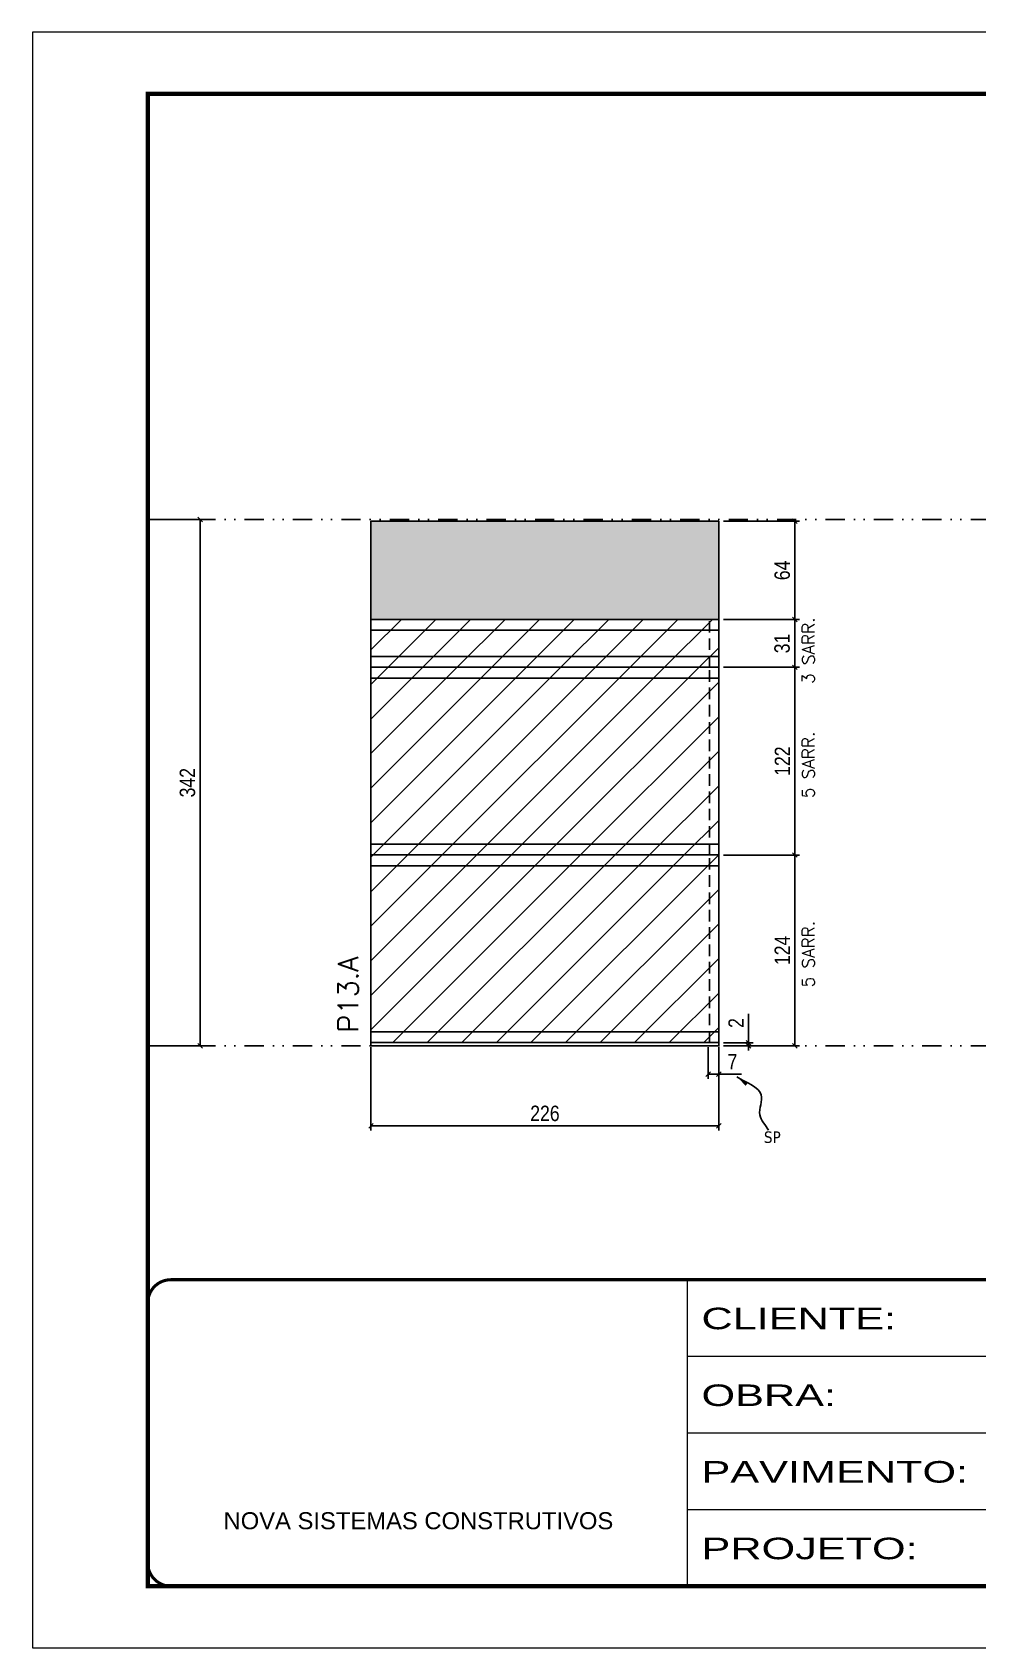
# Model space of a CAD drawing. Extents: x 2102 to 8383, y -13264 to 2718.
# Drawn here: x 5286 to 5900, y -630 to 420 of the extents above; entities that cross this region are included whole.
import ezdxf

# ---------------------------------------------------------------- set-up
doc = ezdxf.new("R2010")
doc.units = 0
for name, pattern in [('CONTINUO', [0]), ('DASHED', [0.75, 0.5, -0.25]), ('DIVIDE2', [0.625, 0.25, -0.125, 0, -0.125, 0, -0.125]), ('HIDDEN', [0.375, 0.25, -0.125])]:
    doc.linetypes.add(name, pattern=pattern)
for name, color, linetype in [('COTA', 241, 'Continuous'), ('Nível', 160, 'Continuous'), ('Painéis', 200, 'Continuous'), ('Romaneio', 10, 'Continuous'), ('SARR_2.2x7', 40, 'Continuous'), ('Sarrafo de Pressão', 42, 'HIDDEN'), ('texto', 7, 'Continuous')]:
    doc.layers.add(name, color=color, linetype=linetype)
for name, color, linetype, lineweight in [('Folhas', 255, 'Continuous', 9), ('Hachura', 251, 'Continuous', 9), ('SARRAFO DE PRESSAO', 251, 'DASHED', 9), ('Texto Seção', 7, 'Continuous', 15)]:
    doc.layers.add(name, color=color, linetype=linetype, lineweight=lineweight)
doc.styles.add('ARIAL', font='arial.ttf')
doc.styles.add('COTA TECNICA', font='techl___.ttf', dxfattribs={"height": 10})
doc.styles.add('COTA TECNICA-50', font='techl___.ttf', dxfattribs={"height": 10})
doc.styles.add('REGUA-120', font='ROMANS.shx', dxfattribs={"height": 15})
doc.styles.add('ROMANS', font='romans.shx')
doc.styles.get("Standard").update_dxf_attribs({"font": 'arial.ttf'})
doc.styles.add('Tecnologia', font='')
doc.styles.get('Tecnologia').set_extended_font_data('Forgotten Futurist')
doc.dimstyles.new('COTA PAINEL-50', dxfattribs={"dimtxt": 10, "dimasz": 3, "dimexe": 3, "dimexo": 3, "dimgap": 3, "dimtad": 1, "dimdec": 1, "dimzin": 12, "dimdsep": 46, "dimtxsty": 'COTA TECNICA-50', "dimblk1": 'OBLIQUE', "dimblk2": 'OBLIQUE', "dimsah": 1, "dimcen": 0.9, "dimclrd": 4, "dimclre": 4, "dimclrt": 240, "dimadec": 1, "dimazin": 3, "dimtfac": 1, "dimtdec": 1, "dimtmove": 0, "dimatfit": 3, "dimfxl": 1, "dimtolj": 1, "dimtzin": 12, "dimarcsym": 0})
doc.dimstyles.new('PAINEL', dxfattribs={"dimtxt": 10, "dimasz": 3, "dimexe": 3, "dimexo": 3, "dimgap": 3, "dimtad": 1, "dimdec": 1, "dimzin": 12, "dimdsep": 46, "dimtxsty": 'COTA TECNICA', "dimblk1": 'OBLIQUE', "dimblk2": 'OBLIQUE', "dimsah": 1, "dimcen": 0.9, "dimclrd": 4, "dimclre": 4, "dimclrt": 240, "dimadec": 1, "dimazin": 3, "dimtfac": 1, "dimtdec": 1, "dimtmove": 0, "dimatfit": 3, "dimfxl": 1, "dimtolj": 1, "dimtzin": 12, "dimarcsym": 0})
doc.dimstyles.get("Standard").update_dxf_attribs({"dimtxt": 0.18, "dimasz": 0.18, "dimexe": 0.18, "dimexo": 0.0625, "dimgap": 0.09, "dimtad": 0, "dimtih": 1, "dimtoh": 1, "dimdec": 4, "dimzin": 0, "dimdsep": 46, "dimtxsty": 'Standard', "dimcen": 0.09, "dimadec": 0, "dimazin": 0, "dimtfac": 1, "dimtdec": 4, "dimtofl": 0, "dimtmove": 0, "dimatfit": 3, "dimfxl": 1, "dimtolj": 1, "dimtzin": 0, "dimarcsym": 0})
pattern_1 = [(45, (-126918.716, -32522.603), (-11.2253202, 11.2253202), [])]

# ---------------------------------------------------------------- blocks, each defined once
blk = doc.blocks.new('9999999999')
at = {"color": 30, "linetype": 'CONTINUO'}
for p, q in [((98564.6, 34230.2), (98564.6, 34429.4)), ((98564.6, 34379.6), (99584, 34379.6)), ((98564.6, 34329.8), (99488, 34329.8)), ((98564.6, 34280), (99488, 34280))]:
    blk.add_line(p, q, dxfattribs=at)
at = {"color": 30, "linetype": 'CONTINUO', "const_width": 2}
blk.add_lwpolyline([(99584, 34230.2), (99584, 34414.4, 0.414214), (99569, 34429.4), (98229, 34429.4, 0.414214), (98214, 34414.4), (98214, 34245.2, 0.414214), (98229, 34230.2), (99584, 34230.2)], format="xyb", dxfattribs=at)
at = {"layer": 'Folhas'}
blk.add_lwpolyline([(98139, 34190.2), (99624, 34190.2), (99624, 35240.2), (98139, 35240.2)], close=True, dxfattribs=at)
at = {"layer": 'Folhas', "color": 30, "const_width": 3}
blk.add_lwpolyline([(98214, 34230.2), (99584, 34230.2), (99584, 35200.2), (98214, 35200.2)], close=True, dxfattribs=at)
at = {"color": 7, "linetype": 'Continuous', "ltscale": 5, "style": 'ARIAL'}
blk.add_text('NOVA SISTEMAS CONSTRUTIVOS', height=11.059, dxfattribs=at).set_placement((98263.2, 34267.2))
at = {"layer": 'Folhas', "color": 7, "style": 'Tecnologia', "width": 1.5}
for s, p in [('CLIENTE:', (98573.7, 34397.2)), ('OBRA:', (98573.7, 34347.3)), ('PAVIMENTO:', (98573.7, 34297.5)), ('PROJETO:', (98573.7, 34247.7))]:
    blk.add_text(s, height=14, dxfattribs=at).set_placement(p)
blk = doc.blocks.new('_Oblique')
at = {"color": 0, "linetype": 'ByBlock', "lineweight": -2}
blk.add_line((-0.5, -0.5), (0.5, 0.5), dxfattribs=at)
blk = doc.blocks.new('*D1206')
at = {"layer": 'COTA', "color": 4, "linetype": 'ByBlock', "lineweight": -2, "transparency": 16777216}
for p, q in [((5363.8, 103.7), (5397.8, 103.7)), ((5394.8, 103.7), (5394.8, -238.3)), ((5363.8, -238.3), (5397.8, -238.3))]:
    blk.add_line(p, q, dxfattribs=at)
at = {"layer": 'Defpoints', "color": 0, "linetype": 'ByBlock', "transparency": 16777216}
for p in [(5360.8, 103.7), (5360.8, -238.3), (5394.8, -238.3)]:
    blk.add_point(p, dxfattribs=at)
at = {"layer": 'COTA', "color": 4, "linetype": 'ByBlock', "lineweight": -2, "transparency": 16777216, "xscale": 3, "yscale": 3, "zscale": 3}
for p, rotation in [((5394.8, 103.7), 90), ((5394.8, -238.3), 270)]:
    blk.add_blockref('_Oblique', p, dxfattribs=dict(at, rotation=rotation))
at = {"layer": 'COTA', "color": 240, "linetype": 'ByBlock', "transparency": 16777216, "insert": (5386.6, -67.3), "char_height": 10, "attachment_point": 5, "rotation": 90, "style": 'COTA TECNICA'}
blk.add_mtext('\\A1;342', dxfattribs=at)
blk = doc.blocks.new('*D514')
at = {"layer": 'COTA', "color": 4, "lineweight": -2, "transparency": 16777216}
for p, q in [((5505.8, -239.3), (5505.8, -293.4)), ((5731.8, -239.3), (5731.8, -293.4)), ((5731.8, -290.4), (5505.8, -290.4))]:
    blk.add_line(p, q, dxfattribs=at)
at = {"layer": 'Defpoints', "color": 0, "transparency": 16777216}
for p in [(5505.8, -236.3), (5731.8, -236.3), (5505.8, -290.4)]:
    blk.add_point(p, dxfattribs=at)
at = {"layer": 'COTA', "color": 4, "lineweight": -2, "transparency": 16777216, "xscale": 3, "yscale": 3, "zscale": 3, "rotation": 180}
blk.add_blockref('_Oblique', (5505.8, -290.4), dxfattribs=at)
at = {"layer": 'COTA', "color": 4, "lineweight": -2, "transparency": 16777216, "xscale": 3, "yscale": 3, "zscale": 3}
blk.add_blockref('_Oblique', (5731.8, -290.4), dxfattribs=at)
at = {"layer": 'COTA', "color": 240, "transparency": 16777216, "insert": (5618.8, -282.3), "char_height": 10, "attachment_point": 5, "style": 'COTA TECNICA'}
blk.add_mtext('\\A1;226', dxfattribs=at)
blk = doc.blocks.new('*D515')
at = {"layer": 'COTA', "color": 4, "lineweight": -2, "transparency": 16777216}
for p, q in [((5724.8, -239.3), (5724.8, -259.8)), ((5731.8, -241.3), (5731.8, -259.8)), ((5724.8, -256.8), (5731.8, -256.8)), ((5731.8, -256.8), (5746.5, -256.8))]:
    blk.add_line(p, q, dxfattribs=at)
at = {"layer": 'Defpoints', "color": 0, "transparency": 16777216}
for p in [(5724.8, -236.3), (5731.8, -238.3), (5731.8, -256.8)]:
    blk.add_point(p, dxfattribs=at)
at = {"layer": 'COTA', "color": 4, "lineweight": -2, "transparency": 16777216, "xscale": 3, "yscale": 3, "zscale": 3, "rotation": 180}
blk.add_blockref('_Oblique', (5724.8, -256.8), dxfattribs=at)
at = {"layer": 'COTA', "color": 4, "lineweight": -2, "transparency": 16777216, "xscale": 3, "yscale": 3, "zscale": 3}
blk.add_blockref('_Oblique', (5731.8, -256.8), dxfattribs=at)
at = {"layer": 'COTA', "color": 240, "transparency": 16777216, "insert": (5740.6, -248.7), "char_height": 10, "attachment_point": 5, "style": 'COTA TECNICA-50'}
blk.add_mtext('\\A1;7', dxfattribs=at)
blk = doc.blocks.new('*D516')
at = {"layer": 'Defpoints', "color": 0, "linetype": 'ByBlock', "transparency": 16777216}
for p in [(5731.8, -114.3), (5781.1, -114.3), (5731.8, -238.3)]:
    blk.add_point(p, dxfattribs=at)
at = {"layer": 'Romaneio', "color": 4, "linetype": 'ByBlock', "lineweight": -2, "transparency": 16777216}
for p, q in [((5734.8, -114.3), (5784.1, -114.3)), ((5781.1, -238.3), (5781.1, -114.3)), ((5734.8, -238.3), (5784.1, -238.3))]:
    blk.add_line(p, q, dxfattribs=at)
at = {"layer": 'Romaneio', "color": 4, "linetype": 'ByBlock', "lineweight": -2, "transparency": 16777216, "xscale": 3, "yscale": 3, "zscale": 3}
for p, rotation in [((5781.1, -114.3), 90), ((5781.1, -238.3), 270)]:
    blk.add_blockref('_Oblique', p, dxfattribs=dict(at, rotation=rotation))
at = {"layer": 'Romaneio', "color": 240, "linetype": 'ByBlock', "transparency": 16777216, "insert": (5773, -176.3), "char_height": 10, "attachment_point": 5, "rotation": 90, "style": 'COTA TECNICA'}
blk.add_mtext('\\A1;124', dxfattribs=at)
blk = doc.blocks.new('*D517')
at = {"layer": 'COTA', "color": 4, "lineweight": -2, "transparency": 16777216}
for p, q in [((5751, -236.3), (5751, -217.5)), ((5734.8, -236.3), (5754, -236.3)), ((5734.8, -238.3), (5754, -238.3)), ((5751, -238.3), (5751, -236.3)), ((5751, -238.3), (5751, -241.3))]:
    blk.add_line(p, q, dxfattribs=at)
at = {"layer": 'Defpoints', "color": 0, "transparency": 16777216}
for p in [(5731.8, -236.3), (5731.8, -238.3), (5751, -238.3)]:
    blk.add_point(p, dxfattribs=at)
at = {"layer": 'COTA', "color": 4, "lineweight": -2, "transparency": 16777216, "xscale": 3, "yscale": 3, "zscale": 3}
for p, rotation in [((5751, -236.3), 270), ((5751, -238.3), 90)]:
    blk.add_blockref('_Oblique', p, dxfattribs=dict(at, rotation=rotation))
at = {"layer": 'COTA', "color": 240, "transparency": 16777216, "insert": (5743, -223.5), "char_height": 10, "attachment_point": 5, "rotation": 90, "style": 'COTA TECNICA-50'}
blk.add_mtext('\\A1;2', dxfattribs=at)
blk = doc.blocks.new('*D518')
at = {"layer": 'COTA', "color": 4, "linetype": 'ByBlock', "lineweight": -2, "transparency": 16777216}
for p, q in [((5734.8, 38.7), (5784.1, 38.7)), ((5781.1, 38.7), (5781.1, 7.7)), ((5734.8, 7.7), (5784.1, 7.7))]:
    blk.add_line(p, q, dxfattribs=at)
at = {"layer": 'Defpoints', "color": 0, "linetype": 'ByBlock', "transparency": 16777216}
for p in [(5731.8, 38.7), (5731.8, 7.7), (5781.1, 7.7)]:
    blk.add_point(p, dxfattribs=at)
at = {"layer": 'COTA', "color": 4, "linetype": 'ByBlock', "lineweight": -2, "transparency": 16777216, "xscale": 3, "yscale": 3, "zscale": 3}
for p, rotation in [((5781.1, 38.7), 90), ((5781.1, 7.7), 270)]:
    blk.add_blockref('_Oblique', p, dxfattribs=dict(at, rotation=rotation))
at = {"layer": 'COTA', "color": 240, "linetype": 'ByBlock', "transparency": 16777216, "insert": (5772.9, 23.2), "char_height": 10, "attachment_point": 5, "rotation": 90, "style": 'COTA TECNICA'}
blk.add_mtext('\\A1;31', dxfattribs=at)
blk = doc.blocks.new('*D1235')
at = {"layer": 'COTA', "color": 4, "linetype": 'ByBlock', "lineweight": -2, "transparency": 16777216}
for p, q in [((5734.8, 7.7), (5784.1, 7.7)), ((5781.1, 7.7), (5781.1, -114.3)), ((5734.8, -114.3), (5784.1, -114.3))]:
    blk.add_line(p, q, dxfattribs=at)
at = {"layer": 'Defpoints', "color": 0, "linetype": 'ByBlock', "transparency": 16777216}
for p in [(5731.8, 7.7), (5731.8, -114.3), (5781.1, -114.3)]:
    blk.add_point(p, dxfattribs=at)
at = {"layer": 'COTA', "color": 4, "linetype": 'ByBlock', "lineweight": -2, "transparency": 16777216, "xscale": 3, "yscale": 3, "zscale": 3}
for p, rotation in [((5781.1, 7.7), 90), ((5781.1, -114.3), 270)]:
    blk.add_blockref('_Oblique', p, dxfattribs=dict(at, rotation=rotation))
at = {"layer": 'COTA', "color": 240, "linetype": 'ByBlock', "transparency": 16777216, "insert": (5773.1, -53.3), "char_height": 10, "attachment_point": 5, "rotation": 90, "style": 'COTA TECNICA'}
blk.add_mtext('\\A1;122', dxfattribs=at)
blk = doc.blocks.new('*D1257')
at = {"layer": 'COTA', "color": 4, "linetype": 'ByBlock', "lineweight": -2, "transparency": 16777216}
for p, q in [((5734.8, 102.7), (5784.1, 102.7)), ((5781.1, 102.7), (5781.1, 38.7)), ((5734.8, 38.7), (5784.1, 38.7))]:
    blk.add_line(p, q, dxfattribs=at)
at = {"layer": 'Defpoints', "color": 0, "linetype": 'ByBlock', "transparency": 16777216}
for p in [(5731.8, 102.7), (5731.8, 38.7), (5781.1, 38.7)]:
    blk.add_point(p, dxfattribs=at)
at = {"layer": 'COTA', "color": 4, "linetype": 'ByBlock', "lineweight": -2, "transparency": 16777216, "xscale": 3, "yscale": 3, "zscale": 3}
for p, rotation in [((5781.1, 102.7), 90), ((5781.1, 38.7), 270)]:
    blk.add_blockref('_Oblique', p, dxfattribs=dict(at, rotation=rotation))
at = {"layer": 'COTA', "color": 240, "linetype": 'ByBlock', "transparency": 16777216, "insert": (5773, 70.7), "char_height": 10, "attachment_point": 5, "rotation": 90, "style": 'COTA TECNICA'}
blk.add_mtext('\\A1;64', dxfattribs=at)

msp = doc.modelspace()

# ---------------------------------------------------------------- hatches: boundary and pattern name
at = {"layer": 'COTA', "linetype": 'ByBlock'}
h = msp.add_hatch(dxfattribs=at)
h.set_pattern_fill('AR-CONC', color=256, scale=0.03)
h.set_pattern_definition([(50, (-126918.716, -30230.4524), (5.46554007, -0.47817257), [0.5715, -6.2865]), (355, (-126918.716, -30230.4524), (-1.05730264, 5.73170536), [0.4572, -5.02921753]), (100.4514447, (-126918.2604, -30230.492), (4.40823741, 5.25353256), [0.48570026, -5.34270734]), (46.1842, (-126918.716, -30228.9284), (8.13237123, -1.26126984), [0.85725, -9.42975]), (96.6355576, (-126918.038, -30229.0335), (7.122124, 7.42278374), [0.7285507, -8.01406824]), (351.184151, (-126918.716, -30228.928), (7.122124, 7.42278374), [0.685799, -7.54379196]), (21, (-126917.954, -30229.3094), (4.54843174, -3.06795595), [0.5715, -6.2865]), (326, (-126917.954, -30229.3094), (1.85406085, 5.52563898), [0.4572, -5.0292]), (71.451445, (-126917.575, -30229.565), (6.40249258, 2.45768307), [0.48570026, -5.34269813]), (37.5, (-126918.7158, -30230.4524), (0.092658098, 2.536651166), [0, -4.96824, 0, -5.1054, 0, -5.04825]), (7.5, (-126918.7158, -30230.4524), (2.004589875, 3.005417245), [0, -2.91084, 0, -4.85394, 0, -1.92405]), (327.5, (-126920.415, -30230.4524), (4.067717855, -0.17186232), [0, -1.905, 0, -5.9436, 0, -7.8867]), (317.5, (-126921.177, -30230.4524), (4.44387544, 0.76279473), [0, -2.4765, 0, -3.94716, 0, -5.6007])])
h.paths.add_polyline_path([(5505.75, 102.74), (5505.75, 38.74), (5731.75, 38.74), (5731.75, 102.74)])
at = {"layer": 'Hachura', "linetype": 'ByBlock'}
h = msp.add_hatch(dxfattribs=at)
h.set_pattern_fill('ANSI31', color=256, scale=5)
h.set_pattern_definition(pattern_1)
h.paths.add_polyline_path([(5731.75, 38.74), (5505.75, 38.74), (5505.75, 7.74), (5731.75, 7.74)])
h = msp.add_hatch(dxfattribs=at)
h.set_pattern_fill('ANSI31', color=256, scale=5)
h.set_pattern_definition(pattern_1)
h.paths.add_polyline_path([(5731.75, 7.74), (5505.75, 7.74), (5505.75, -114.26), (5731.75, -114.26)])
h = msp.add_hatch(dxfattribs=at)
h.set_pattern_fill('ANSI31', color=256, scale=5)
h.set_pattern_definition(pattern_1)
h.paths.add_polyline_path([(5731.75, -114.26), (5505.75, -114.26), (5505.75, -236.26), (5731.75, -236.26)])

# ---------------------------------------------------------------- linework, layer by layer
at = {"layer": 'COTA', "linetype": 'ByBlock'}
for p, q in [((5505.75, 38.74), (5505.75, 102.74)), ((5505.75, 102.74), (5731.75, 102.74)), ((5731.75, 38.74), (5731.75, 102.74)), ((5731.75, 38.74), (5731.75, 38.74))]:
    msp.add_line(p, q, dxfattribs=at)
at = {"layer": 'Nível', "color": 4, "linetype": 'DIVIDE2', "ltscale": 50}
for p, q in [((5360.78, 103.74), (6730.78, 103.74)), ((5360.78, -238.26), (6730.78, -238.26))]:
    msp.add_line(p, q, dxfattribs=at)
at = {"layer": 'Painéis', "linetype": 'ByBlock'}
for p, q in [((5505.75, 38.74), (5505.75, -238.26)), ((5505.75, 38.74), (5731.75, 38.74)), ((5697.75, 38.74), (5697.75, 38.74)), ((5731.75, 38.74), (5731.75, -238.26)), ((5731.75, 7.74), (5505.75, 7.74)), ((5731.75, -114.26), (5505.75, -114.26)), ((5731.75, -236.26), (5505.75, -236.26)), ((5731.75, -238.26), (5505.75, -238.26))]:
    msp.add_line(p, q, dxfattribs=at)
at = {"layer": 'SARR_2.2x7'}
for p, q in [((5505.75, 31.74), (5731.75, 31.74)), ((5731.75, 14.74), (5505.75, 14.74)), ((5731.75, 0.74), (5505.75, 0.74)), ((5731.75, -107.26), (5505.75, -107.26)), ((5731.75, -121.26), (5505.75, -121.26)), ((5731.75, -229.26), (5505.75, -229.26))]:
    msp.add_line(p, q, dxfattribs=at)
at = {"layer": 'Sarrafo de Pressão', "ltscale": 30}
for p, q in [((5725.75, 7.74), (5725.75, 38.74)), ((5725.75, -114.26), (5725.75, 7.74)), ((5725.75, -236.26), (5725.75, -114.26))]:
    msp.add_line(p, q, dxfattribs=at)

# ---------------------------------------------------------------- block references
at = {"layer": 'SARRAFO DE PRESSAO', "color": 6, "linetype": 'ByBlock'}
msp.add_blockref('9999999999', (-92853.19, -34819.75), dxfattribs=at)

# ---------------------------------------------------------------- texts
at = {"layer": 'texto', "color": 0, "insert": (5766.53, -297.76), "char_height": 7.5, "attachment_point": 5}
msp.add_mtext('{\\fTahoma|b0|i0|c0|p34;\\C4;SP}', dxfattribs=at)
at = {"layer": 'Texto Seção', "linetype": 'Continuous', "style": 'ROMANS'}
for s, p in [('3 SARR.', (5793.9, -3.1)), ('5 SARR.', (5793.9, -77.35)), ('5 SARR.', (5793.9, -200.35))]:
    msp.add_text(s, height=8, rotation=90, dxfattribs=at).set_placement(p)
at = {"layer": 'Texto Seção', "style": 'REGUA-120'}
msp.add_text('P13.A', height=13, rotation=90, dxfattribs=at).set_placement((5497.53, -229.63))

# ---------------------------------------------------------------- dimensions: what is measured, and where the dimension line sits
at = {"layer": 'COTA', "linetype": 'ByBlock'}
for base, p1, p2, picture, middle in [((5394.78, -238.26), (5360.78, 103.74), (5360.78, -238.26), '*D1206', (5386.56, -67.26)), ((5781.12, 38.74), (5731.75, 102.74), (5731.75, 38.74), '*D1257', (5773.02, 70.74)), ((5781.12, 7.74), (5731.75, 38.74), (5731.75, 7.74), '*D518', (5772.9, 23.24)), ((5781.12, -114.26), (5731.75, 7.74), (5731.75, -114.26), '*D1235', (5773.06, -53.26))]:
    dim = msp.add_linear_dim(base=base, p1=p1, p2=p2, angle=90, dimstyle='PAINEL', dxfattribs=at)
    dim.commit()
    dim.dimension.update_dxf_attribs({"geometry": picture, "text_midpoint": middle})
at = {"layer": 'COTA'}
dim = msp.add_linear_dim(base=(5751.01, -238.26), p1=(5731.75, -236.26), p2=(5731.75, -238.26), angle=90, dimstyle='COTA PAINEL-50', dxfattribs=at)
dim.commit()
dim.dimension.update_dxf_attribs({"geometry": '*D517', "text_midpoint": (5751.01, -223.52), "dimtype": 160})
dim = msp.add_linear_dim(base=(5505.75, -290.44), p1=(5731.75, -236.26), p2=(5505.75, -236.26), angle=180, dimstyle='PAINEL', override={"dimarcsym": 2}, dxfattribs=at)
dim.commit()
dim.dimension.update_dxf_attribs({"geometry": '*D514', "text_midpoint": (5618.75, -282.34)})
dim = msp.add_linear_dim(base=(5731.75, -256.77), p1=(5724.75, -236.26), p2=(5731.75, -238.26), dimstyle='COTA PAINEL-50', dxfattribs=at)
dim.commit()
dim.dimension.update_dxf_attribs({"geometry": '*D515', "text_midpoint": (5740.62, -248.7)})
at = {"layer": 'Romaneio', "linetype": 'ByBlock'}
dim = msp.add_aligned_dim(p1=(5731.75, -238.26), p2=(5731.75, -114.26), distance=-49.37, dimstyle='PAINEL', dxfattribs=at)
dim.commit()
dim.dimension.update_dxf_attribs({"geometry": '*D516', "text_midpoint": (5773.05, -176.26)})

# ---------------------------------------------------------------- leaders
at = {"layer": 'COTA', "path_type": 1}
msp.add_leader([(5743.58, -258.45), (5759.37, -270.28), (5758.44, -283.29), (5763.99, -293.07)], dimstyle='Standard', override={"dimasz": 8}, dxfattribs=at)

doc.saveas('drawing.dxf')
